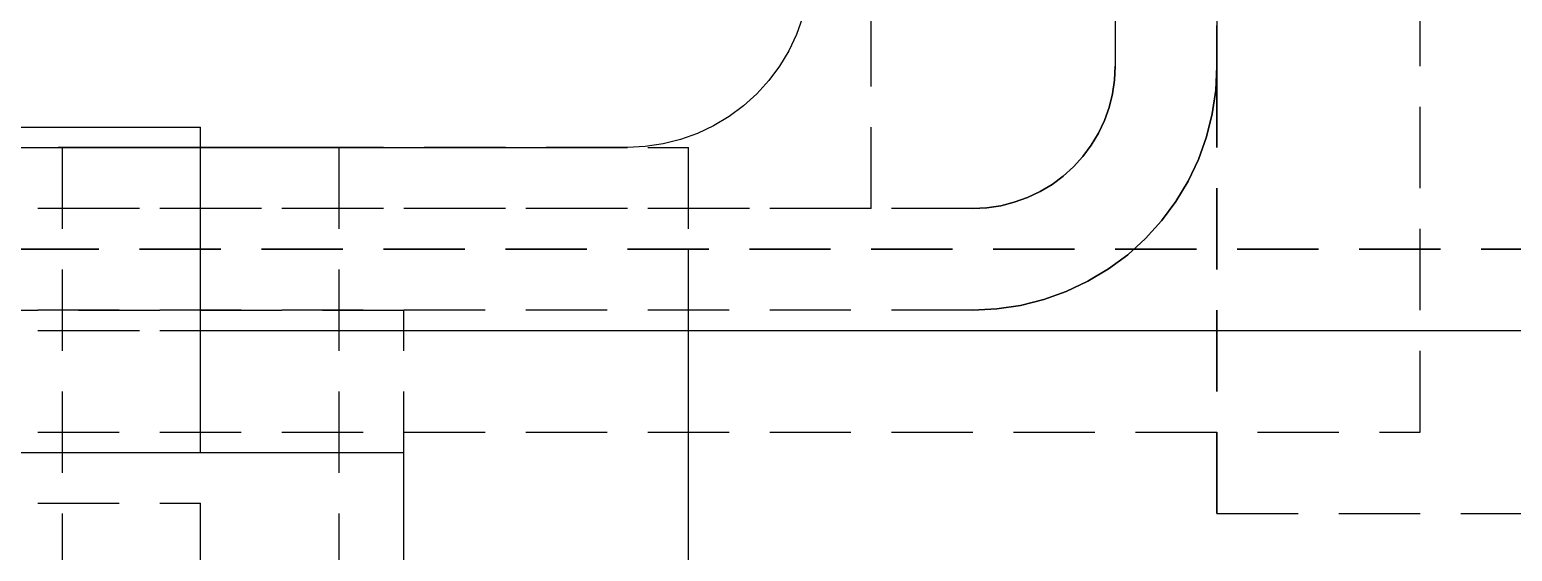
# Model space of a CAD drawing. Header units: metres. Extents: x -200 to 4040, y -1684 to 360.
# Drawn here: x 3670.8 to 3707.27, y -685.94 to -673.1 of the extents above; entities that cross this region are included whole.
import ezdxf

# ---------------------------------------------------------------- set-up
doc = ezdxf.new("R2010")
doc.units = ezdxf.units.M
doc.linetypes.add('DASHED2', pattern=[3, 2, -1])
doc.layers.add('GIZLI', color=8, linetype='DASHED2')
doc.layers.add('GORUNEN', color=7, linetype='Continuous')

msp = doc.modelspace()

# ---------------------------------------------------------------- linework, layer by layer
at = {"layer": 'GIZLI'}
for points in [[(3705, -683), (3705, -642.5)], [(3705, -683), (3705, -642.5)], [(3691.5, -677.5), (3691.5, -645.5)], [(3691.5, -677.5), (3691.5, -645.5)], [(3697.5, -651.5), (3697.5, -674)], [(3697.5, -651.5), (3697.5, -674)], [(3700, -651.5), (3700, -674)], [(3700, -651.5), (3700, -674)], [(3700, -675), (3700, -665)], [(3700, -665), (3700, -685)], [(3700, -675), (3700, -665)], [(3700, -665), (3700, -685)], [(3690, -671.5), (3689.978, -671.941), (3689.914, -672.378), (3689.806, -672.806), (3689.657, -673.222), (3689.469, -673.621), (3689.242, -674), (3688.979, -674.355), (3688.682, -674.682), (3688.355, -674.979), (3688, -675.242), (3687.621, -675.469), (3687.222, -675.657), (3686.806, -675.806), (3686.378, -675.914), (3685.941, -675.978), (3685.5, -676)], [(3690, -671.5), (3689.978, -671.941), (3689.914, -672.378), (3689.806, -672.806), (3689.657, -673.222), (3689.469, -673.621), (3689.242, -674), (3688.979, -674.355), (3688.682, -674.682), (3688.355, -674.979), (3688, -675.242), (3687.621, -675.469), (3687.222, -675.657), (3686.806, -675.806), (3686.378, -675.914), (3685.941, -675.978), (3685.5, -676)], [(3694, -677.5), (3694.343, -677.483), (3694.683, -677.433), (3695.016, -677.349), (3695.339, -677.234), (3695.65, -677.087), (3695.944, -676.91), (3696.22, -676.706), (3696.475, -676.475), (3696.706, -676.22), (3696.91, -675.944), (3697.087, -675.65), (3697.234, -675.339), (3697.349, -675.016), (3697.433, -674.683), (3697.483, -674.343), (3697.5, -674)], [(3694, -680), (3694.588, -679.971), (3695.171, -679.885), (3695.742, -679.742), (3696.296, -679.543), (3696.828, -679.292), (3697.333, -678.989), (3697.806, -678.638), (3698.243, -678.243), (3698.638, -677.806), (3698.989, -677.333), (3699.292, -676.828), (3699.543, -676.296), (3699.742, -675.742), (3699.885, -675.171), (3699.971, -674.588), (3700, -674)], [(3697.5, -674), (3697.483, -674.343), (3697.433, -674.683), (3697.349, -675.016), (3697.234, -675.339), (3697.087, -675.65), (3696.91, -675.944), (3696.706, -676.22), (3696.475, -676.475), (3696.22, -676.706), (3695.944, -676.91), (3695.65, -677.087), (3695.339, -677.234), (3695.016, -677.349), (3694.683, -677.433), (3694.343, -677.483), (3694, -677.5)], [(3700, -674), (3699.971, -674.588), (3699.885, -675.171), (3699.742, -675.742), (3699.543, -676.296), (3699.292, -676.828), (3698.989, -677.333), (3698.638, -677.806), (3698.243, -678.243), (3697.806, -678.638), (3697.333, -678.989), (3696.828, -679.292), (3696.296, -679.543), (3695.742, -679.742), (3695.171, -679.885), (3694.588, -679.971), (3694, -680)], [(3700, -685), (3700, -675)], [(3700, -685), (3700, -675)], [(3605, -675.5), (3675, -675.5)], [(3675, -683.5), (3675, -675.5)], [(3593, -676), (3687, -676)], [(3593, -676), (3687, -676)], [(3670, -676), (3685.5, -676)], [(3685.5, -676), (3670, -676)], [(3678.4, -676), (3671.6, -676)], [(3671.6, -676), (3675, -676)], [(3671.6, -676), (3671.6, -720)], [(3675, -676), (3678.4, -676)], [(3678.4, -676), (3678.4, -720)], [(3687, -720), (3687, -676)], [(3687, -680.5), (3687, -676)], [(3694, -677.5), (3586, -677.5)], [(3694, -677.5), (3586, -677.5)], [(3691.5, -677.5), (3588.5, -677.5)], [(3691.5, -677.5), (3588.5, -677.5)], [(3547.5, -678.5), (3732.5, -678.5)], [(3732.5, -678.5), (3547.5, -678.5)], [(3694, -680), (3586, -680)], [(3694, -680), (3586, -680)], [(3600, -680), (3680, -680)], [(3600, -680), (3680, -680)], [(3600, -680), (3680, -680)], [(3600, -680), (3680, -680)], [(3600, -680), (3680, -680)], [(3600, -680), (3680, -680)], [(3600, -680), (3680, -680)], [(3600, -680), (3680, -680)], [(3600, -680), (3680, -680)], [(3600, -680), (3680, -680)], [(3600, -680), (3680, -680)], [(3600, -680), (3680, -680)], [(3680, -720), (3680, -680)], [(3680, -720), (3680, -680)], [(3680, -720), (3680, -680)], [(3680, -720), (3680, -680)], [(3680, -720), (3680, -680)], [(3680, -720), (3680, -680)], [(3680, -720), (3680, -680)], [(3680, -720), (3680, -680)], [(3680, -720), (3680, -680)], [(3680, -720), (3680, -680)], [(3680, -720), (3680, -680)], [(3680, -720), (3680, -680)], [(3539.5, -680.5), (3740.5, -680.5)], [(3605, -680.5), (3675, -680.5)], [(3575, -683), (3705, -683)], [(3575, -683), (3705, -683)], [(3600, -683.5), (3680, -683.5)], [(3605, -683.5), (3675, -683.5)], [(3605, -683.5), (3675, -683.5)], [(3680, -720), (3680, -683.5)], [(3605, -684.75), (3675, -684.75)], [(3605, -684.75), (3675, -684.75)], [(3675, -692.75), (3675, -684.75)], [(3675, -692.75), (3675, -684.75)], [(3700, -685), (3708, -685)], [(3700, -685), (3708, -685)]]:
    msp.add_lwpolyline(points, dxfattribs=at)
at = {"layer": 'GORUNEN'}
for points in [[(3605, -675.5), (3675, -675.5)], [(3675, -683.5), (3675, -675.5)], [(3675, -680.5), (3740.5, -680.5)], [(3687, -720), (3687, -680.5)], [(3600, -683.5), (3680, -683.5)], [(3680, -720), (3680, -683.5)]]:
    msp.add_lwpolyline(points, dxfattribs=at)

doc.saveas('drawing.dxf')
